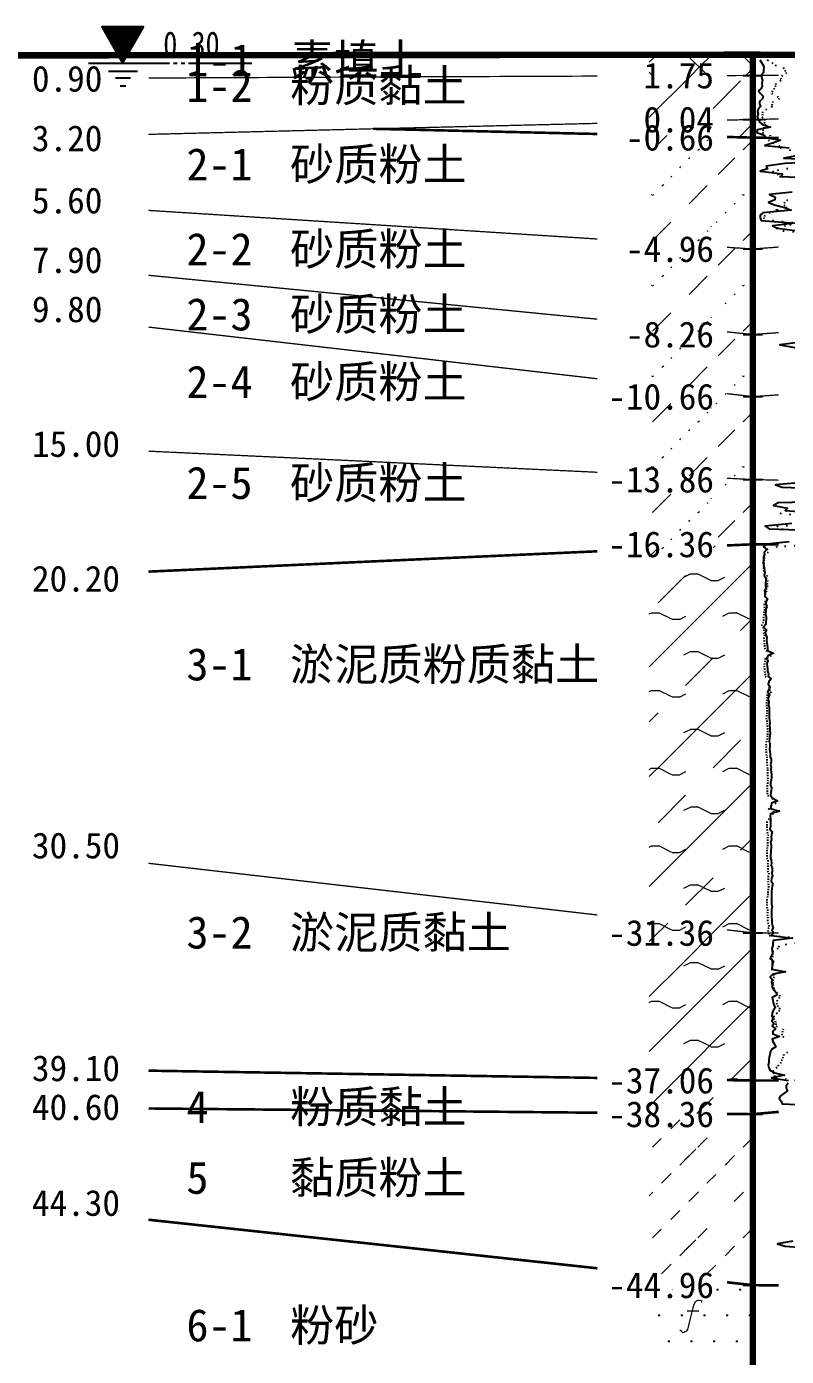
# Model space of a CAD drawing. Extents: x -37 to 3540, y -1485 to 297.
# Drawn here: x 889.2 to 947.8, y -774.2 to -671.5 of the extents above; entities that cross this region are included whole.
import ezdxf
from ezdxf.enums import TextEntityAlignment as Align

# ---------------------------------------------------------------- set-up
doc = ezdxf.new("R2010")
doc.units = 0
doc.linetypes.add('DOT', pattern=[6.35, 0, -6.35])
doc.layers.get('0').update_dxf_attribs({"linetype": 'CONTINUOUS'})
for name, color, linetype in [('CURVE', 200, 'CONTINUOUS'), ('HOLE', 41, 'CONTINUOUS'), ('STRATUM', 241, 'CONTINUOUS')]:
    doc.layers.add(name, color=color, linetype=linetype)
doc.layers.add('HATCH', color=7, linetype='CONTINUOUS', lineweight=13)
doc.styles.add('ST', font='')
doc.styles.get('ST').set_extended_font_data('SimSun')
pattern_1 = [(45, (860.513, -891), (-4.24264, 4.24264), [10, 0]), (45, (861.574, -894.182), (-2.12132, 6.36396), [3, -3])]
pattern_2 = [(45, (860.513, -891), (-4.24264, 4.24264), [10, 0]), (45, (861.574, -894.182), (-2.12132, 6.36396), [3, -3]), (26.565, (861.5874, -891.2536), (5.999823, 5.999812), [0.567, -12.849]), (0, (861.0204, -891.2536), (0, 6), [0.567, -5.433]), (26.565, (858.932, -891), (5.999823, 5.999812), [0.567, -12.849]), (0, (859.439, -890.7464), (0, 6), [0.567, -5.433]), (153.435, (861.0204, -891.2536), (-5.999818, -5e-06), [1.134, -12.2826]), (26.565, (864.5874, -888.2536), (5.999823, 5.999812), [0.567, -12.849]), (0, (864.0204, -888.2536), (0, 6), [0.567, -5.433]), (26.565, (861.932, -888), (5.999823, 5.999812), [0.567, -12.849]), (0, (862.439, -887.7464), (0, 6), [0.567, -5.433]), (153.435, (864.0204, -888.2536), (-5.999818, -5e-06), [1.134, -12.2826])]
pattern_3 = [(45, (860.5133, -891), (-7e-07, 6.99998), [1.97196, -7.92754]), (45, (863.326, -888.171), (-7e-07, 6.99998), [1.99367, -7.90583]), (45, (865.581, -885.918), (-7e-07, 6.99998), [1.8136, -8.08588]), (26.565, (860.5133, -887.5), (7, 7), [0.0965, -15.55598]), (36.8699, (861.2133, -886.8), (7, 7), [0.19775, -34.80225]), (315, (864.0133, -884.024), (6.99998, 1e-06), [0.03305, -9.86644]), (26.565, (864.0133, -891), (7, 7), [0.14475, -15.50773]), (26.565, (864.7133, -890.3), (7, 7), [0.10528, -15.5472]), (90, (865.063, -889.95), (-7, -5e-07), [0.02877, -6.97123]), (26.565, (865.4133, -889.6), (7, 7), [0.091, -31.21394]), (36.8699, (866.1133, -888.9), (7, 7), [0.1107, -34.8893]), (45, (866.8133, -888.2), (-2e-07, 6.99998), [0.10911, -9.79038]), (315, (867.4274, -887.452), (6.99998, 1e-06), [0.03305, -9.86644]), (36.8699, (861.9133, -886.1), (7, 7), [0.10224, -34.89776]), (53.1301, (862.6133, -885.4), (14, 21), [0.13438, -34.86562]), (53.1301, (863.3133, -884.7), (14, 21), [0.12625, -34.87375])]

# ---------------------------------------------------------------- blocks, each defined once
blk = doc.blocks.new('Gwl')
blk.add_lwpolyline([(0, 0, 0, 3.22, 0), (0, 2.79, 3.22, 3.22, 0)], format="xyseb")
blk.add_lwpolyline([(0, 0), (1.61, 2.79), (-1.61, 2.79)], close=True)
for points in [[(-2.63, 0), (3.61, 0)], [(3.93, 0), (4.21, 0)], [(4.53, 0), (4.8, 0)], [(5.09, 0), (9.99, 0)], [(-1.09, -0.61), (1.16, -0.61)], [(-0.54, -1.14), (0.61, -1.14)], [(-0.19, -1.74), (0.26, -1.74)]]:
    blk.add_lwpolyline(points)
at = {"style": 'ST', "width": 0.8}
blk.add_attdef('*GWL', (3.14, 0.45), '', height=2, dxfattribs=at)

msp = doc.modelspace()

# ---------------------------------------------------------------- hatches: boundary and pattern name
at = {"layer": 'HATCH'}
h = msp.add_hatch(dxfattribs=at)
h.set_pattern_fill('STT', color=50, style=0)
h.set_pattern_definition([(45, (860.5133, -891), (-2.12132, 2.12132), [10, 0]), (135, (860.5133, -891), (-2.12132, -2.12132), [10, 0])])
h.paths.add_polyline_path([(945.26, -673.66), (937.26, -673.67), (937.26, -675.29), (945.26, -675.26)])
h.paths.add_polyline_path([(936.05, -676.74), (942.74, -676.74), (942.74, -673.83), (936.05, -673.83)], flags=9)
h = msp.add_hatch(dxfattribs=at)
h.set_pattern_fill('FZNT', color=32, style=0)
h.set_pattern_definition(pattern_1)
h.paths.add_polyline_path([(945.26, -675.26), (937.26, -675.29), (937.26, -678.86), (945.26, -678.66)])
h.paths.add_polyline_path([(936.05, -680.15), (942.75, -680.15), (942.75, -677.21), (936.05, -677.21)], flags=9)
h.paths.add_polyline_path([(936.05, -676.74), (942.74, -676.74), (942.74, -673.83), (936.05, -673.83)], flags=9)
h = msp.add_hatch(dxfattribs=at)
h.set_pattern_fill('YNFNT', color=251, style=0)
h.set_pattern_definition(pattern_2)
h.paths.add_polyline_path([(945.26, -678.66), (937.26, -678.86), (937.26, -679.87), (945.26, -680.06)])
h.paths.add_polyline_path([(934.62, -681.55), (942.75, -681.55), (942.75, -678.61), (934.62, -678.61)], flags=9)
h.paths.add_polyline_path([(936.05, -680.15), (942.75, -680.15), (942.75, -677.21), (936.05, -677.21)], flags=9)
h = msp.add_hatch(dxfattribs=at)
h.set_pattern_fill('SZFT', color=52, style=0)
h.set_pattern_definition(pattern_3)
h.paths.add_polyline_path([(945.26, -680.06), (937.26, -679.87), (937.26, -688.15), (945.26, -688.66)])
h.paths.add_polyline_path([(934.62, -690.15), (942.75, -690.15), (942.75, -687.21), (934.62, -687.21)], flags=9)
h.paths.add_polyline_path([(934.62, -681.55), (942.75, -681.55), (942.75, -678.61), (934.62, -678.61)], flags=9)
h = msp.add_hatch(dxfattribs=at)
h.set_pattern_fill('SZFT', color=52, style=0)
h.set_pattern_definition(pattern_3)
h.paths.add_polyline_path([(945.26, -688.66), (937.26, -688.15), (937.26, -694.47), (945.26, -695.26)])
h.paths.add_polyline_path([(934.62, -696.75), (942.75, -696.75), (942.75, -693.81), (934.62, -693.81)], flags=9)
h.paths.add_polyline_path([(934.62, -690.15), (942.75, -690.15), (942.75, -687.21), (934.62, -687.21)], flags=9)
h = msp.add_hatch(dxfattribs=at)
h.set_pattern_fill('SZFT', color=52, style=0)
h.set_pattern_definition(pattern_3)
h.paths.add_polyline_path([(945.26, -695.26), (937.26, -694.47), (937.26, -699.14), (945.26, -700.06)])
h.paths.add_polyline_path([(933.19, -701.55), (942.75, -701.55), (942.75, -698.61), (933.19, -698.61)], flags=9)
h.paths.add_polyline_path([(934.62, -696.75), (942.75, -696.75), (942.75, -693.81), (934.62, -693.81)], flags=9)
h = msp.add_hatch(dxfattribs=at)
h.set_pattern_fill('SZFT', color=52, style=0)
h.set_pattern_definition(pattern_3)
h.paths.add_polyline_path([(945.26, -700.06), (937.26, -699.14), (937.26, -706.08), (945.26, -706.46)])
h.paths.add_polyline_path([(933.19, -707.95), (942.75, -707.95), (942.75, -705.01), (933.19, -705.01)], flags=9)
h.paths.add_polyline_path([(933.19, -701.55), (942.75, -701.55), (942.75, -698.61), (933.19, -698.61)], flags=9)
h = msp.add_hatch(dxfattribs=at)
h.set_pattern_fill('SZFT', color=52, style=0)
h.set_pattern_definition(pattern_3)
h.paths.add_polyline_path([(945.26, -706.46), (937.26, -706.08), (937.26, -711.82), (945.26, -711.46)])
h.paths.add_polyline_path([(933.19, -712.95), (942.75, -712.95), (942.75, -710.01), (933.19, -710.01)], flags=9)
h.paths.add_polyline_path([(933.19, -707.95), (942.75, -707.95), (942.75, -705.01), (933.19, -705.01)], flags=9)
h = msp.add_hatch(dxfattribs=at)
h.set_pattern_fill('YNFNT', color=251, style=0)
h.set_pattern_definition(pattern_2)
h.paths.add_polyline_path([(945.26, -711.46), (937.26, -711.82), (937.26, -740.54), (945.26, -741.46)])
h.paths.add_polyline_path([(933.19, -742.95), (942.75, -742.95), (942.75, -740.01), (933.19, -740.01)], flags=9)
h.paths.add_polyline_path([(933.19, -712.95), (942.75, -712.95), (942.75, -710.01), (933.19, -710.01)], flags=9)
h = msp.add_hatch(dxfattribs=at)
h.set_pattern_fill('YNNT', color=251, style=0)
h.set_pattern_definition([(45, (860.5133, -891), (-2.12132, 2.12132), [10, 0]), (26.565, (861.5874, -891.2536), (5.999823, 5.999812), [0.567, -12.849]), (0, (861.0204, -891.2536), (0, 6), [0.567, -5.433]), (26.565, (858.932, -891), (5.999823, 5.999812), [0.567, -12.849]), (0, (859.439, -890.7464), (0, 6), [0.567, -5.433]), (153.435, (861.0204, -891.2536), (-5.999818, -5e-06), [1.134, -12.2826]), (26.565, (864.5874, -888.2536), (5.999823, 5.999812), [0.567, -12.849]), (0, (864.0204, -888.2536), (0, 6), [0.567, -5.433]), (26.565, (861.932, -888), (5.999823, 5.999812), [0.567, -12.849]), (0, (862.439, -887.7464), (0, 6), [0.567, -5.433]), (153.435, (864.0204, -888.2536), (-5.999818, -5e-06), [1.134, -12.2826])])
h.paths.add_polyline_path([(945.26, -741.46), (937.26, -740.54), (937.26, -752.73), (945.26, -752.86)])
h.paths.add_polyline_path([(933.19, -754.35), (942.75, -754.35), (942.75, -751.41), (933.19, -751.41)], flags=9)
h.paths.add_polyline_path([(933.19, -742.95), (942.75, -742.95), (942.75, -740.01), (933.19, -740.01)], flags=9)
h = msp.add_hatch(dxfattribs=at)
h.set_pattern_fill('FZNT', color=32, style=0)
h.set_pattern_definition(pattern_1)
h.paths.add_polyline_path([(945.26, -752.86), (937.26, -752.73), (937.26, -755.38), (945.26, -755.46)])
h.paths.add_polyline_path([(933.19, -756.95), (942.75, -756.95), (942.75, -754.01), (933.19, -754.01)], flags=9)
h.paths.add_polyline_path([(933.19, -754.35), (942.75, -754.35), (942.75, -751.41), (933.19, -751.41)], flags=9)
h = msp.add_hatch(dxfattribs=at)
h.set_pattern_fill('NZFT', color=52, style=0)
h.set_pattern_definition([(45, (860.5133, -891), (-6e-07, 6.99998), [0.9473, -8.9522]), (45, (861.9133, -889.6), (-6e-07, 6.99998), [0.9869, -8.9126]), (45, (863.3133, -888.2), (-6e-07, 6.99998), [1.06018, -8.8393]), (45, (864.7133, -886.8), (-6e-07, 6.99998), [0.94918, -8.95032]), (45, (866.1133, -885.4), (-6e-07, 6.99998), [1.0365, -8.863]), (45, (864.0133, -891), (-6e-07, 6.99998), [1.01335, -8.88615]), (45, (865.4133, -889.6), (-6e-07, 6.99998), [1.07896, -12.12037]), (45, (866.8133, -888.2), (-6e-07, 6.99998), [0.99882, -8.90067]), (45, (861.2133, -886.8), (-4e-07, 6.99998), [1.05533, -8.84416]), (45, (862.6133, -885.4), (-4e-07, 6.99998), [1.0365, -8.863])])
h.paths.add_polyline_path([(945.26, -755.46), (937.26, -755.38), (937.26, -767.79), (945.26, -768.66)])
h.paths.add_polyline_path([(933.19, -770.15), (942.75, -770.15), (942.75, -767.21), (933.19, -767.21)], flags=9)
h.paths.add_polyline_path([(933.19, -756.95), (942.75, -756.95), (942.75, -754.01), (933.19, -754.01)], flags=9)
h = msp.add_hatch(dxfattribs=at)
h.set_pattern_fill('FS', color=142, style=0)
h.set_pattern_definition([(82.875, (859.6787, -892.206), (0.000369, 10.000176), [0.0893, -80.5337]), (143.13, (859.7797, -892.2818), (-29.999964, 20.000054), [0.12627, -49.87373]), (172.875, (859.9569, -892.304), (-70.000246, 9.99966), [0.17857, -80.44443]), (206.565, (860.1354, -892.2147), (-9.9997, -9.99969), [0.19954, -22.16046]), (243.435, (860.2246, -892.0363), (9e-06, -9.9997), [0.19954, -22.16146]), (255.964, (860.314, -891.679), (-0.0002, -9.9995), [0.36813, -40.86287]), (255.964, (860.624, -890.439), (-0.0002, -9.9995), [1.2784, -39.9526]), (255.964, (860.6924, -890.165), (-0.0002, -9.9995), [0.28235, -40.94865]), (216.87, (860.8826, -889.9108), (-9.999982, -10.000018), [0.12627, -49.87373]), (243.435, (860.7816, -889.9865), (9e-06, -9.9997), [0.19954, -22.16146]), (206.565, (861.061, -889.8215), (-9.9997, -9.99969), [0.19954, -22.16046]), (172.875, (861.2383, -889.8437), (-70.000246, 9.99966), [0.17857, -80.44443]), (143.13, (861.3393, -889.9194), (-29.999964, 20.000054), [0.12627, -49.87373]), (82.875, (861.3283, -890.008), (0.000369, 10.000176), [0.0893, -80.5337]), (0, (860.184, -890.66), (0, 10), [0.89286, -9.10714]), (0, (860.5383, -891), (1, 2), [0, -1.75]), (0, (860.5133, -890.975), (1, 2), [0, -1.75]), (0, (860.5133, -891), (1, 2), [0, -1.75]), (0, (860.4883, -891), (1, 2), [0, -1.75]), (0, (860.5133, -891.025), (1, 2), [0, -1.75])])
h.paths.add_polyline_path([(945.26, -768.66), (937.26, -767.79), (937.26, -785.53), (945.26, -785.66)])
h.paths.add_polyline_path([(933.19, -787.15), (942.75, -787.15), (942.75, -784.21), (933.19, -784.21)], flags=9)
h.paths.add_polyline_path([(933.19, -770.15), (942.75, -770.15), (942.75, -767.21), (933.19, -767.21)], flags=9)

# ---------------------------------------------------------------- linework, layer by layer
at = {"layer": 'CURVE', "color": 30, "linetype": 'Continuous'}
for points in [[(945.79, -674.06), (945.92, -674.26), (946.05, -674.46), (946.11, -674.66), (946.07, -674.86), (946.09, -675.06), (945.91, -675.26), (945.96, -675.46), (946, -675.66), (945.96, -675.86), (945.97, -676.06), (945.89, -676.26), (945.7, -676.46), (945.86, -676.66), (946.06, -676.86), (946, -677.06), (945.78, -677.26), (945.77, -677.46), (945.86, -677.66), (945.66, -677.86), (945.63, -678.06), (945.68, -678.26), (945.59, -678.46), (945.69, -678.66), (945.77, -678.86), (946.01, -679.06), (946.61, -679.26), (945.6, -679.46), (945.56, -679.66), (946.13, -679.86), (946.2, -680.06), (947.4, -680.26), (946.84, -680.46), (946.19, -680.66), (948.06, -680.86)], [(948.65, -681.46), (947.64, -681.66), (952.1, -681.86), (947.74, -682.06), (946.28, -682.26), (946.38, -682.46), (945.83, -682.66), (947.52, -682.86), (947.45, -683.06), (952.05, -683.26)], [(948.29, -684.26), (946.55, -684.46), (946.97, -684.66), (946.95, -684.86), (946.47, -685.06), (946.92, -685.26), (947.71, -685.46), (948.22, -685.66), (946.02, -685.86), (945.82, -686.06), (945.82, -686.26), (945.89, -686.46), (948.52, -686.66), (946.78, -686.86), (947.19, -687.06), (948.67, -687.26)], [(948.93, -695.86), (947.35, -696.06), (948.49, -696.26)], [(949.41, -706.66), (947.01, -706.86), (947.52, -707.06), (953.12, -707.26)], [(955.65, -708.06), (947.22, -708.26), (946.85, -708.46), (947.94, -708.66), (947.75, -708.86), (950.42, -709.06)], [(948.27, -709.86), (946.21, -710.06), (946.53, -710.26), (952.58, -710.46)], [(948.05, -711.26), (946.33, -711.46), (946.09, -711.66), (946.34, -711.86), (946.12, -712.06), (946.17, -712.26), (946.09, -712.46), (946.09, -712.66), (946.06, -712.86), (946.09, -713.06), (946.12, -713.26), (946.17, -713.46), (946.18, -713.66), (946.12, -713.86), (946.25, -714.06), (946.25, -714.26), (946.24, -714.46), (946.23, -714.66), (946.28, -714.86), (946.17, -715.06), (946.2, -715.26), (946.19, -715.46), (946.39, -715.66), (946.29, -715.86), (946.25, -716.06), (946.33, -716.26), (946.25, -716.46), (946.25, -716.66), (946.24, -716.86), (946.28, -717.06), (946.29, -717.26), (946.26, -717.46), (946.26, -717.66), (946.09, -717.86), (946.3, -718.06), (946.22, -718.26), (946.25, -718.46), (946.34, -718.66), (946.31, -718.86), (946.34, -719.06), (946.37, -719.26), (946.38, -719.46), (946.39, -719.66), (946.82, -719.86), (946.41, -720.06), (946.33, -720.26), (946.41, -720.46), (946.35, -720.66), (946.37, -720.86), (946.38, -721.06), (946.4, -721.26), (946.46, -721.46), (946.44, -721.66), (946.67, -721.86), (946.49, -722.06), (946.44, -722.26), (946.6, -722.46), (946.5, -722.66), (946.39, -722.86), (946.54, -723.06), (946.46, -723.26), (946.45, -723.46), (946.48, -723.66), (946.46, -723.86), (946.52, -724.06), (946.52, -724.26), (946.52, -724.46), (946.52, -724.66), (946.53, -724.86), (946.54, -725.06), (946.56, -725.26), (946.54, -725.46), (946.56, -725.66), (946.56, -725.86), (946.59, -726.06), (946.57, -726.26), (946.55, -726.46), (946.53, -726.66), (946.57, -726.86), (946.57, -727.06), (946.55, -727.26), (946.58, -727.46), (946.59, -727.66), (946.6, -727.86), (946.66, -728.06), (946.66, -728.26), (946.62, -728.46), (946.66, -728.66), (946.65, -728.86), (946.68, -729.06), (946.69, -729.26), (946.69, -729.46), (946.66, -729.66), (946.62, -729.86), (946.62, -730.06), (946.7, -730.26), (946.67, -730.46), (946.65, -730.66), (946.63, -730.86), (946.79, -731.06), (947.16, -731.26), (946.69, -731.46), (946.66, -731.66), (946.63, -731.86), (947.32, -732.06), (946.62, -732.26), (946.6, -732.46), (946.62, -732.66), (946.61, -732.86), (946.62, -733.06), (946.61, -733.26), (946.58, -733.46), (946.76, -733.66), (946.7, -733.86), (946.66, -734.06), (946.69, -734.26), (946.62, -734.46), (946.66, -734.66), (946.66, -734.86), (946.65, -735.06), (946.65, -735.26), (946.61, -735.46), (946.63, -735.66), (946.68, -735.86), (946.7, -736.06), (946.66, -736.26), (946.76, -736.46), (946.76, -736.66), (946.73, -736.86), (946.78, -737.06), (946.7, -737.26), (946.66, -737.46), (946.79, -737.66), (946.76, -737.86), (946.72, -738.06), (946.71, -738.26), (946.7, -738.46), (946.7, -738.66), (946.7, -738.86), (946.69, -739.06), (946.7, -739.26), (946.74, -739.46), (946.7, -739.66), (946.7, -739.86), (946.71, -740.06), (946.71, -740.26), (946.73, -740.46), (946.72, -740.66), (946.76, -740.86), (946.83, -741.06), (946.72, -741.26), (946.89, -741.46), (946.7, -741.66), (948.33, -741.86), (946.82, -742.06), (946.79, -742.26), (946.8, -742.46), (946.72, -742.66), (946.75, -742.86), (946.78, -743.06), (946.66, -743.26), (946.6, -743.46), (946.84, -743.66), (946.75, -743.86), (946.76, -744.06), (946.73, -744.26), (947.78, -744.46), (946.8, -744.66), (946.6, -744.86), (946.76, -745.06), (946.71, -745.26), (946.75, -745.46), (946.75, -745.66), (946.87, -745.86), (947.06, -746.06), (947.12, -746.26), (946.74, -746.46), (946.8, -746.66), (946.83, -746.86), (946.91, -747.06), (946.99, -747.26), (946.82, -747.46), (946.76, -747.66), (946.72, -747.86), (946.81, -748.06), (946.72, -748.26), (946.89, -748.46), (946.76, -748.66), (947, -748.86), (946.8, -749.06), (946.8, -749.26), (947.32, -749.46), (946.75, -749.66), (946.79, -749.86), (946.93, -750.06), (947.03, -750.26), (946.71, -750.46), (946.59, -750.66), (946.57, -750.86), (946.53, -751.06), (946.48, -751.26), (946.49, -751.46), (946.45, -751.66), (946.49, -751.86), (946.56, -752.06), (946.96, -752.26), (947.7, -752.46), (946.71, -752.66), (948.01, -752.86)], [(947.98, -753.06), (947.82, -753.26), (947.84, -753.46), (947.93, -753.66), (947.64, -753.86), (947.38, -754.06), (947.29, -754.26), (947.45, -754.46), (947.51, -754.66), (951.95, -754.86)], [(948.35, -765.26), (947.15, -765.46), (947.76, -765.66), (950.38, -765.86)]]:
    msp.add_lwpolyline(points, dxfattribs=at)
at = {"layer": 'CURVE', "color": 100, "linetype": 'DOT', "ltscale": 0.1}
for points in [[(946.37, -674.06), (946.73, -674.26), (946.96, -674.46), (947.61, -674.66), (947.71, -674.86), (947.85, -675.06), (947.55, -675.26), (947.4, -675.46), (947.44, -675.66), (947.01, -675.86), (947.04, -676.06), (946.92, -676.26), (946.77, -676.46), (946.69, -676.66), (947.16, -676.86), (947.32, -677.06), (946.81, -677.26), (946.73, -677.46), (946.77, -677.66), (946.31, -677.86), (946.01, -678.06), (946.01, -678.26), (945.96, -678.46), (946.15, -678.66), (946.14, -678.86), (946.25, -679.06), (946.1, -679.26), (946.05, -679.46), (945.99, -679.66), (946.56, -679.86), (946.64, -680.06), (946.44, -680.26), (946.75, -680.46), (947.26, -680.66), (947.34, -680.86), (948.29, -681.06)], [(947.96, -682.46), (946.78, -682.66), (947.19, -682.86), (947.32, -683.06), (950.91, -683.26)], [(947.93, -684.86), (947.73, -685.06), (947.64, -685.26), (947.92, -685.46), (947.12, -685.66), (946.57, -685.86), (946.19, -686.06), (946.07, -686.26), (946.77, -686.46), (948.93, -686.66), (947.79, -686.86), (947.05, -687.06), (947.58, -687.26), (951.39, -687.46)], [(947.89, -708.86), (947.34, -709.06), (949.11, -709.26)], [(952.35, -709.86), (947.11, -710.06), (947.47, -710.26), (947.94, -710.46)], [(950.75, -711.46), (947.13, -711.66), (946.28, -711.86), (946.44, -712.06), (946.11, -712.26), (946.13, -712.46), (946.11, -712.66), (946.11, -712.86), (946.08, -713.06), (946.07, -713.26), (946.09, -713.46), (946.1, -713.66), (946.39, -713.86), (946.27, -714.06), (946.39, -714.26), (946.35, -714.46), (946.42, -714.66), (946.28, -714.86), (946.3, -715.06), (946.19, -715.26), (946.17, -715.46), (946.36, -715.66), (946.2, -715.86), (946.14, -716.06), (946.14, -716.26), (946.16, -716.46), (946.14, -716.66), (946.12, -716.86), (946.09, -717.06), (946.08, -717.26), (946.08, -717.46), (945.91, -717.66), (946.05, -717.86), (946.11, -718.06), (946.07, -718.26), (946.16, -718.46), (946.11, -718.66), (946.11, -718.86), (946.14, -719.06), (946.17, -719.26), (946.15, -719.46), (946.26, -719.66), (946.89, -719.86), (946.66, -720.06), (946.21, -720.26), (946.21, -720.46), (946.16, -720.66), (946.11, -720.86), (946.15, -721.06), (946.15, -721.26), (946.2, -721.46), (946.2, -721.66), (946.66, -721.86), (946.53, -722.06), (946.47, -722.26), (946.52, -722.46), (946.54, -722.66), (946.66, -722.86), (946.37, -723.06), (946.36, -723.26), (946.34, -723.46), (946.31, -723.66), (946.31, -723.86), (946.33, -724.06), (946.33, -724.26), (946.34, -724.46), (946.32, -724.66), (946.28, -724.86), (946.34, -725.06), (946.35, -725.26), (946.36, -725.46), (946.38, -725.66), (946.39, -725.86), (946.4, -726.06), (946.38, -726.26), (946.36, -726.46), (946.32, -726.66), (946.27, -726.86), (946.28, -727.06), (946.27, -727.26), (946.28, -727.46), (946.29, -727.66), (946.34, -727.86), (946.35, -728.06), (946.35, -728.26), (946.35, -728.46), (946.37, -728.66), (946.39, -728.86), (946.38, -729.06), (946.38, -729.26), (946.4, -729.46), (946.41, -729.66), (946.39, -729.86), (946.37, -730.06), (946.37, -730.26), (946.37, -730.46), (946.36, -730.66), (946.38, -730.86), (946.73, -731.06), (947.06, -731.26), (947.04, -731.46), (946.67, -731.66), (946.45, -731.86), (946.85, -732.06), (946.83, -732.26), (946.63, -732.46), (946.52, -732.66), (946.35, -732.86), (946.33, -733.06), (946.33, -733.26), (946.35, -733.46), (946.36, -733.66), (946.44, -733.86), (946.38, -734.06), (946.39, -734.26), (946.4, -734.46), (946.4, -734.66), (946.37, -734.86), (946.35, -735.06), (946.33, -735.26), (946.35, -735.46), (946.35, -735.66), (946.41, -735.86), (946.4, -736.06), (946.41, -736.26), (946.42, -736.46), (946.39, -736.66), (946.48, -736.86), (946.44, -737.06), (946.44, -737.26), (946.42, -737.46), (946.45, -737.66), (946.47, -737.86), (946.45, -738.06), (946.41, -738.26), (946.42, -738.46), (946.4, -738.66), (946.34, -738.86), (946.33, -739.06), (946.34, -739.26), (946.34, -739.46), (946.38, -739.66), (946.38, -739.86), (946.36, -740.06), (946.41, -740.26), (946.38, -740.46), (946.41, -740.66), (946.5, -740.86), (946.49, -741.06), (946.41, -741.26), (946.47, -741.46), (946.53, -741.66), (948.84, -741.86)], [(948.58, -742.26), (947.28, -742.46), (947.21, -742.66), (946.81, -742.86), (946.78, -743.06), (946.78, -743.26), (946.72, -743.46), (946.72, -743.66), (946.78, -743.86), (946.76, -744.06), (946.68, -744.26), (947.72, -744.46), (946.82, -744.66), (946.89, -744.86), (946.82, -745.06), (946.8, -745.26), (946.78, -745.46), (946.86, -745.66), (946.91, -745.86), (947.09, -746.06), (947.32, -746.26), (947.31, -746.46), (947.14, -746.66), (947.08, -746.86), (947.15, -747.06), (947.31, -747.26), (947.31, -747.46), (947.15, -747.66), (946.87, -747.86), (946.87, -748.06), (946.99, -748.26), (947.04, -748.46), (947.04, -748.66), (947.59, -748.86), (947.55, -749.06), (947.47, -749.26), (947.56, -749.46), (948.19, -749.66)], [(947.94, -750.66), (947.65, -750.86), (947.58, -751.06), (947.52, -751.26), (947.44, -751.46), (947.23, -751.66), (947.13, -751.86), (946.79, -752.06), (946.84, -752.26), (946.93, -752.46), (947.01, -752.66), (948.9, -752.86)]]:
    msp.add_lwpolyline(points, dxfattribs=at)
at = {"layer": 'HOLE', "linetype": 'Continuous', "const_width": 0.5}
msp.add_lwpolyline([(945.26, -673.66), (945.26, -822.36)], dxfattribs=at)
at = {"layer": 'HOLE', "linetype": 'Continuous'}
for points in [[(944.51, -675.26), (946.01, -675.26)], [(944.51, -678.66), (946.01, -678.66)], [(944.51, -680.06), (946.01, -680.06)], [(944.51, -688.66), (946.01, -688.66)], [(944.51, -695.26), (946.01, -695.26)], [(944.51, -700.06), (946.01, -700.06)], [(944.51, -706.46), (946.01, -706.46)], [(944.51, -711.46), (946.01, -711.46)], [(944.51, -741.46), (946.01, -741.46)], [(944.51, -752.86), (946.01, -752.86)], [(944.51, -755.46), (946.01, -755.46)], [(944.51, -768.66), (946.01, -768.66)]]:
    msp.add_lwpolyline(points, dxfattribs=at)
at = {"layer": 'STRATUM', "linetype": 'Continuous'}
for points, const_width in [([(751.13, -673.88), (771.13, -673.88), (828.58, -673.79), (886.6, -673.71), (945.26, -673.66), (1003.13, -673.85), (1060.33, -673.65), (1110.17, -673.21)], 0.5), ([(898.6, -675.46), (915.93, -675.38), (933.26, -675.31)], 0.1), ([(943.26, -675.27), (945.26, -675.26), (947.26, -675.26)], 0.1), ([(943.26, -678.71), (945.26, -678.66), (947.26, -678.62)], 0.1), ([(898.6, -679.81), (915.93, -679.38), (933.26, -678.96)], 0.1), ([(915.93, -679.38), (930.59, -679.72), (933.26, -679.78)], 0.2), ([(943.26, -680.01), (945.26, -680.06), (947.26, -680.09)], 0.2), ([(898.6, -685.68), (915.93, -686.78), (933.26, -687.89)], 0.1), ([(943.26, -688.53), (945.26, -688.66), (947.26, -688.51)], 0.1), ([(898.6, -690.69), (915.93, -692.38), (933.26, -694.08)], 0.1), ([(898.6, -694.69), (915.93, -696.68), (933.26, -698.68)], 0.1), ([(943.26, -695.06), (945.26, -695.26), (947.26, -695.12)], 0.1), ([(943.26, -699.83), (945.26, -700.06), (947.26, -699.92)], 0.1), ([(898.6, -704.27), (915.93, -705.08), (933.26, -705.9)], 0.1), ([(943.26, -706.36), (945.26, -706.46), (947.26, -706.51)], 0.1), ([(943.26, -711.55), (945.26, -711.46), (947.26, -711.46)], 0.2), ([(898.6, -713.57), (915.93, -712.78), (933.26, -712)], 0.2), ([(898.6, -736.09), (915.93, -738.08), (933.26, -740.08)], 0.1), ([(943.26, -741.23), (945.26, -741.46), (947.26, -741.47)], 0.1), ([(898.6, -752.1), (915.93, -752.38), (933.26, -752.66)], 0.2), ([(943.26, -752.83), (945.26, -752.86), (947.26, -752.86)], 0.2), ([(898.6, -755.02), (915.93, -755.18), (933.26, -755.35)], 0.2), ([(943.26, -755.44), (945.26, -755.46), (947.26, -755.28)], 0.2), ([(898.6, -763.61), (915.93, -765.48), (933.26, -767.36)], 0.2), ([(943.26, -768.44), (945.26, -768.66), (947.26, -768.68)], 0.2)]:
    msp.add_lwpolyline(points, dxfattribs=dict(at, const_width=const_width))

# ---------------------------------------------------------------- block references
at = {"layer": 'CURVE'}
msp.add_blockref('Gwl', (896.6, -674.31), dxfattribs=at).add_auto_attribs({'*GWL': '0.30'})

# ---------------------------------------------------------------- texts
at = {"layer": 'HOLE', "style": 'ST'}
for s, p in [('0.90', (889.6, -675.51)), ('3.20', (889.6, -680.11)), ('5.60', (889.6, -684.91)), ('7.90', (889.6, -689.51)), ('9.80', (889.6, -693.31)), ('15.00', (889.6, -703.71)), ('20.20', (889.6, -714.11)), ('30.50', (889.6, -734.71)), ('39.10', (889.6, -751.91)), ('40.60', (889.6, -754.91)), ('44.30', (889.6, -762.31))]:
    msp.add_text(s, height=2, dxfattribs=at).set_placement(p, align=Align.MIDDLE_LEFT)
for s, p in [('1.75', (942.26, -675.26)), ('0.04', (942.26, -678.66)), ('-0.66', (942.26, -680.06)), ('-4.96', (942.26, -688.66)), ('-8.26', (942.26, -695.26)), ('-10.66', (942.26, -700.06)), ('-13.86', (942.26, -706.46)), ('-16.36', (942.26, -711.46)), ('-31.36', (942.26, -741.46)), ('-37.06', (942.26, -752.86)), ('-38.36', (942.26, -755.46)), ('-44.96', (942.26, -768.66))]:
    msp.add_text(s, height=2, dxfattribs=at).set_placement(p, align=Align.MIDDLE_RIGHT)
at = {"layer": 'STRATUM', "style": 'ST'}
for s, p in [('素填土', (909.53, -674.08)), ('1-1', (901.53, -674.08)), ('粉质黏土', (909.53, -676.05)), ('1-2', (901.53, -676.05)), ('砂质粉土', (909.53, -682.12)), ('2-1', (901.53, -682.12)), ('2-2', (901.53, -688.67)), ('砂质粉土', (909.53, -688.67)), ('2-3', (901.53, -693.7)), ('砂质粉土', (909.53, -693.7)), ('2-4', (901.53, -698.91)), ('砂质粉土', (909.53, -698.91)), ('砂质粉土', (909.53, -706.71)), ('2-5', (901.53, -706.71)), ('3-1', (901.53, -720.72)), ('淤泥质粉质黏土', (909.53, -720.72)), ('3-2', (901.53, -741.42)), ('淤泥质黏土', (909.53, -741.42)), ('粉质黏土', (909.53, -754.89)), ('4', (901.53, -754.89)), ('黏质粉土', (909.53, -760.36)), ('5', (901.53, -760.36)), ('6-1', (901.53, -771.75)), ('粉砂', (909.53, -771.75))]:
    msp.add_text(s, height=2.5, dxfattribs=at).set_placement(p, align=Align.MIDDLE_LEFT)

doc.saveas('drawing.dxf')
